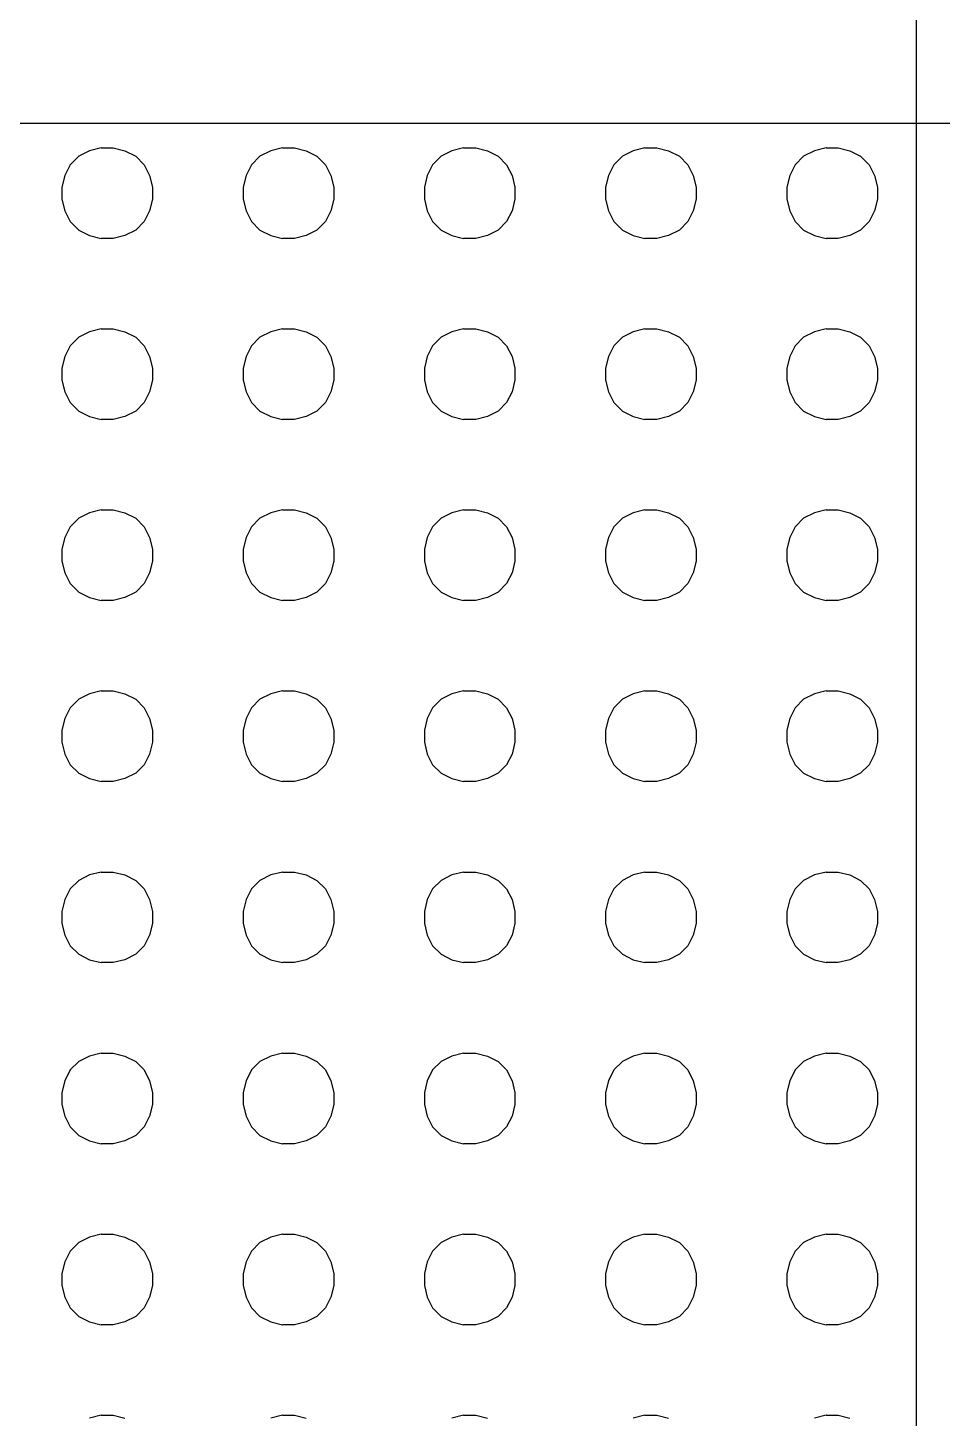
# Model space of a CAD drawing. Header units: inches. Extents: x -1316 to 22433, y -200 to 8737.
# Drawn here: x 152.715 to 154.227, y 853.989 to 856.291 of the extents above; entities that cross this region are included whole.
import ezdxf

# ---------------------------------------------------------------- set-up
doc = ezdxf.new("R2010")
doc.units = ezdxf.units.IN
doc.header["$LTSCALE"] = 10
doc.header["$MEASUREMENT"] = 0
doc.layers.get('0').update_dxf_attribs({"linetype": 'CONTINUOUS'})
for name, color, linetype in [('HATCH', 5, 'CONTINUOUS'), ('S-HDWR', 104, 'CONTINUOUS'), ('S-ROOF', 2, 'CONTINUOUS'), ('S-WALL', 6, 'CONTINUOUS'), ('WALL', 7, 'CONTINUOUS')]:
    doc.layers.add(name, color=color, linetype=linetype)

# ---------------------------------------------------------------- blocks, each defined once
blk = doc.blocks.new('*X345')
at = {"color": 0}
for p, q in [((312.4293, 24.6877), (312.41, 24.6925)), ((312.4293, 24.6877), (312.4492, 24.6877)), ((312.4492, 24.6877), (312.4685, 24.6925)), ((312.729, 24.6877), (312.7097, 24.6925)), ((312.729, 24.6877), (312.7489, 24.6877)), ((312.7489, 24.6877), (312.7683, 24.6925)), ((313.0288, 24.6877), (313.0094, 24.6925)), ((313.0288, 24.6877), (313.0487, 24.6877)), ((313.0487, 24.6877), (313.068, 24.6925)), ((313.3285, 24.6877), (313.3092, 24.6925)), ((313.3285, 24.6877), (313.3484, 24.6877)), ((313.3484, 24.6877), (313.3677, 24.6925)), ((313.6282, 24.6877), (313.6089, 24.6925)), ((313.6282, 24.6877), (313.6482, 24.6877)), ((313.6482, 24.6877), (313.6675, 24.6925)), ((312.41, 24.533), (312.4293, 24.5378)), ((312.4492, 24.5378), (312.4293, 24.5378)), ((312.4685, 24.533), (312.4492, 24.5378)), ((312.7097, 24.533), (312.729, 24.5378)), ((312.7489, 24.5378), (312.729, 24.5378)), ((312.7683, 24.533), (312.7489, 24.5378)), ((313.0094, 24.533), (313.0288, 24.5378)), ((313.0487, 24.5378), (313.0288, 24.5378)), ((313.068, 24.533), (313.0487, 24.5378)), ((313.3092, 24.533), (313.3285, 24.5378)), ((313.3484, 24.5378), (313.3285, 24.5378)), ((313.3677, 24.533), (313.3484, 24.5378)), ((313.6089, 24.533), (313.6282, 24.5378)), ((313.6482, 24.5378), (313.6282, 24.5378)), ((313.6675, 24.533), (313.6482, 24.5378)), ((312.378, 24.51), (312.3921, 24.5241)), ((312.3921, 24.5241), (312.41, 24.533)), ((312.4863, 24.5241), (312.4685, 24.533)), ((312.5004, 24.51), (312.4863, 24.5241)), ((312.6778, 24.51), (312.6919, 24.5241)), ((312.6919, 24.5241), (312.7097, 24.533)), ((312.7861, 24.5241), (312.7683, 24.533)), ((312.8002, 24.51), (312.7861, 24.5241)), ((312.9775, 24.51), (312.9916, 24.5241)), ((312.9916, 24.5241), (313.0094, 24.533)), ((313.0858, 24.5241), (313.068, 24.533)), ((313.0999, 24.51), (313.0858, 24.5241)), ((313.2773, 24.51), (313.2914, 24.5241)), ((313.2914, 24.5241), (313.3092, 24.533)), ((313.3856, 24.5241), (313.3677, 24.533)), ((313.3997, 24.51), (313.3856, 24.5241)), ((313.577, 24.51), (313.5911, 24.5241)), ((313.5911, 24.5241), (313.6089, 24.533)), ((313.6853, 24.5241), (313.6675, 24.533)), ((313.6994, 24.51), (313.6853, 24.5241)), ((312.3643, 24.4729), (312.3691, 24.4922)), ((312.3691, 24.4922), (312.378, 24.51)), ((312.5093, 24.4922), (312.5004, 24.51)), ((312.5142, 24.4729), (312.5093, 24.4922)), ((312.664, 24.4729), (312.6689, 24.4922)), ((312.6689, 24.4922), (312.6778, 24.51)), ((312.8091, 24.4922), (312.8002, 24.51)), ((312.8139, 24.4729), (312.8091, 24.4922)), ((312.9638, 24.4729), (312.9686, 24.4922)), ((312.9686, 24.4922), (312.9775, 24.51)), ((313.1088, 24.4922), (313.0999, 24.51)), ((313.1137, 24.4729), (313.1088, 24.4922)), ((313.2635, 24.4729), (313.2684, 24.4922)), ((313.2684, 24.4922), (313.2773, 24.51)), ((313.4086, 24.4922), (313.3997, 24.51)), ((313.4134, 24.4729), (313.4086, 24.4922)), ((313.5633, 24.4729), (313.5681, 24.4922)), ((313.5681, 24.4922), (313.577, 24.51)), ((313.7083, 24.4922), (313.6994, 24.51)), ((313.7131, 24.4729), (313.7083, 24.4922)), ((312.3643, 24.4529), (312.3643, 24.4729)), ((312.5142, 24.4529), (312.5142, 24.4729)), ((312.664, 24.4529), (312.664, 24.4729)), ((312.8139, 24.4529), (312.8139, 24.4729)), ((312.9638, 24.4529), (312.9638, 24.4729)), ((313.1137, 24.4529), (313.1137, 24.4729)), ((313.2635, 24.4529), (313.2635, 24.4729)), ((313.4134, 24.4529), (313.4134, 24.4729)), ((313.5633, 24.4529), (313.5633, 24.4729)), ((313.7131, 24.4529), (313.7131, 24.4729)), ((312.3691, 24.4336), (312.3643, 24.4529)), ((312.5093, 24.4336), (312.5142, 24.4529)), ((312.6689, 24.4336), (312.664, 24.4529)), ((312.8091, 24.4336), (312.8139, 24.4529)), ((312.9686, 24.4336), (312.9638, 24.4529)), ((313.1088, 24.4336), (313.1137, 24.4529)), ((313.2684, 24.4336), (313.2635, 24.4529)), ((313.4086, 24.4336), (313.4134, 24.4529)), ((313.5681, 24.4336), (313.5633, 24.4529)), ((313.7083, 24.4336), (313.7131, 24.4529)), ((312.378, 24.4158), (312.3691, 24.4336)), ((312.5004, 24.4158), (312.5093, 24.4336)), ((312.6778, 24.4158), (312.6689, 24.4336)), ((312.8002, 24.4158), (312.8091, 24.4336)), ((312.9775, 24.4158), (312.9686, 24.4336)), ((313.0999, 24.4158), (313.1088, 24.4336)), ((313.2773, 24.4158), (313.2684, 24.4336)), ((313.3997, 24.4158), (313.4086, 24.4336)), ((313.577, 24.4158), (313.5681, 24.4336)), ((313.6994, 24.4158), (313.7083, 24.4336)), ((312.3921, 24.4017), (312.378, 24.4158)), ((312.41, 24.3928), (312.3921, 24.4017)), ((312.4685, 24.3928), (312.4863, 24.4017)), ((312.4863, 24.4017), (312.5004, 24.4158)), ((312.6919, 24.4017), (312.6778, 24.4158)), ((312.7097, 24.3928), (312.6919, 24.4017)), ((312.7683, 24.3928), (312.7861, 24.4017)), ((312.7861, 24.4017), (312.8002, 24.4158)), ((312.9916, 24.4017), (312.9775, 24.4158)), ((313.0094, 24.3928), (312.9916, 24.4017)), ((313.068, 24.3928), (313.0858, 24.4017)), ((313.0858, 24.4017), (313.0999, 24.4158)), ((313.2914, 24.4017), (313.2773, 24.4158)), ((313.3092, 24.3928), (313.2914, 24.4017)), ((313.3677, 24.3928), (313.3856, 24.4017)), ((313.3856, 24.4017), (313.3997, 24.4158)), ((313.5911, 24.4017), (313.577, 24.4158)), ((313.6089, 24.3928), (313.5911, 24.4017)), ((313.6675, 24.3928), (313.6853, 24.4017)), ((313.6853, 24.4017), (313.6994, 24.4158)), ((312.4293, 24.388), (312.41, 24.3928)), ((312.4293, 24.388), (312.4492, 24.388)), ((312.4492, 24.388), (312.4685, 24.3928)), ((312.729, 24.388), (312.7097, 24.3928)), ((312.729, 24.388), (312.7489, 24.388)), ((312.7489, 24.388), (312.7683, 24.3928)), ((313.0288, 24.388), (313.0094, 24.3928)), ((313.0288, 24.388), (313.0487, 24.388)), ((313.0487, 24.388), (313.068, 24.3928)), ((313.3285, 24.388), (313.3092, 24.3928)), ((313.3285, 24.388), (313.3484, 24.388)), ((313.3484, 24.388), (313.3677, 24.3928)), ((313.6282, 24.388), (313.6089, 24.3928)), ((313.6282, 24.388), (313.6482, 24.388)), ((313.6482, 24.388), (313.6675, 24.3928)), ((312.41, 24.2333), (312.4293, 24.2381)), ((312.4492, 24.2381), (312.4293, 24.2381)), ((312.4685, 24.2333), (312.4492, 24.2381)), ((312.7097, 24.2333), (312.729, 24.2381)), ((312.7489, 24.2381), (312.729, 24.2381)), ((312.7683, 24.2333), (312.7489, 24.2381)), ((313.0094, 24.2333), (313.0288, 24.2381)), ((313.0487, 24.2381), (313.0288, 24.2381)), ((313.068, 24.2333), (313.0487, 24.2381)), ((313.3092, 24.2333), (313.3285, 24.2381)), ((313.3484, 24.2381), (313.3285, 24.2381)), ((313.3677, 24.2333), (313.3484, 24.2381)), ((313.6089, 24.2333), (313.6282, 24.2381)), ((313.6482, 24.2381), (313.6282, 24.2381)), ((313.6675, 24.2333), (313.6482, 24.2381)), ((312.378, 24.2103), (312.3921, 24.2243)), ((312.3921, 24.2243), (312.41, 24.2333)), ((312.4863, 24.2243), (312.4685, 24.2333)), ((312.5004, 24.2103), (312.4863, 24.2243)), ((312.6778, 24.2103), (312.6919, 24.2243)), ((312.6919, 24.2243), (312.7097, 24.2333)), ((312.7861, 24.2243), (312.7683, 24.2333)), ((312.8002, 24.2103), (312.7861, 24.2243)), ((312.9775, 24.2103), (312.9916, 24.2243)), ((312.9916, 24.2243), (313.0094, 24.2333)), ((313.0858, 24.2243), (313.068, 24.2333)), ((313.0999, 24.2103), (313.0858, 24.2243)), ((313.2773, 24.2103), (313.2914, 24.2243)), ((313.2914, 24.2243), (313.3092, 24.2333)), ((313.3856, 24.2243), (313.3677, 24.2333)), ((313.3997, 24.2103), (313.3856, 24.2243)), ((313.577, 24.2103), (313.5911, 24.2243)), ((313.5911, 24.2243), (313.6089, 24.2333)), ((313.6853, 24.2243), (313.6675, 24.2333)), ((313.6994, 24.2103), (313.6853, 24.2243)), ((312.3643, 24.1731), (312.3691, 24.1924)), ((312.3691, 24.1924), (312.378, 24.2103)), ((312.5093, 24.1924), (312.5004, 24.2103)), ((312.5142, 24.1731), (312.5093, 24.1924)), ((312.664, 24.1731), (312.6689, 24.1924)), ((312.6689, 24.1924), (312.6778, 24.2103)), ((312.8091, 24.1924), (312.8002, 24.2103)), ((312.8139, 24.1731), (312.8091, 24.1924)), ((312.9638, 24.1731), (312.9686, 24.1924)), ((312.9686, 24.1924), (312.9775, 24.2103)), ((313.1088, 24.1924), (313.0999, 24.2103)), ((313.1137, 24.1731), (313.1088, 24.1924)), ((313.2635, 24.1731), (313.2684, 24.1924)), ((313.2684, 24.1924), (313.2773, 24.2103)), ((313.4086, 24.1924), (313.3997, 24.2103)), ((313.4134, 24.1731), (313.4086, 24.1924)), ((313.5633, 24.1731), (313.5681, 24.1924)), ((313.5681, 24.1924), (313.577, 24.2103)), ((313.7083, 24.1924), (313.6994, 24.2103)), ((313.7131, 24.1731), (313.7083, 24.1924)), ((312.3643, 24.1532), (312.3643, 24.1731)), ((312.5142, 24.1532), (312.5142, 24.1731)), ((312.664, 24.1532), (312.664, 24.1731)), ((312.8139, 24.1532), (312.8139, 24.1731)), ((312.9638, 24.1532), (312.9638, 24.1731)), ((313.1137, 24.1532), (313.1137, 24.1731)), ((313.2635, 24.1532), (313.2635, 24.1731)), ((313.4134, 24.1532), (313.4134, 24.1731)), ((313.5633, 24.1532), (313.5633, 24.1731)), ((313.7131, 24.1532), (313.7131, 24.1731)), ((312.3691, 24.1339), (312.3643, 24.1532)), ((312.5093, 24.1339), (312.5142, 24.1532)), ((312.6689, 24.1339), (312.664, 24.1532)), ((312.8091, 24.1339), (312.8139, 24.1532)), ((312.9686, 24.1339), (312.9638, 24.1532)), ((313.1088, 24.1339), (313.1137, 24.1532)), ((313.2684, 24.1339), (313.2635, 24.1532)), ((313.4086, 24.1339), (313.4134, 24.1532)), ((313.5681, 24.1339), (313.5633, 24.1532)), ((313.7083, 24.1339), (313.7131, 24.1532)), ((312.378, 24.116), (312.3691, 24.1339)), ((312.5004, 24.116), (312.5093, 24.1339)), ((312.6778, 24.116), (312.6689, 24.1339)), ((312.8002, 24.116), (312.8091, 24.1339)), ((312.9775, 24.116), (312.9686, 24.1339)), ((313.0999, 24.116), (313.1088, 24.1339)), ((313.2773, 24.116), (313.2684, 24.1339)), ((313.3997, 24.116), (313.4086, 24.1339)), ((313.577, 24.116), (313.5681, 24.1339)), ((313.6994, 24.116), (313.7083, 24.1339)), ((312.3921, 24.102), (312.378, 24.116)), ((312.41, 24.0931), (312.3921, 24.102)), ((312.4685, 24.0931), (312.4863, 24.102)), ((312.4863, 24.102), (312.5004, 24.116)), ((312.6919, 24.102), (312.6778, 24.116)), ((312.7097, 24.0931), (312.6919, 24.102)), ((312.7683, 24.0931), (312.7861, 24.102)), ((312.7861, 24.102), (312.8002, 24.116)), ((312.9916, 24.102), (312.9775, 24.116)), ((313.0094, 24.0931), (312.9916, 24.102)), ((313.068, 24.0931), (313.0858, 24.102)), ((313.0858, 24.102), (313.0999, 24.116)), ((313.2914, 24.102), (313.2773, 24.116)), ((313.3092, 24.0931), (313.2914, 24.102)), ((313.3677, 24.0931), (313.3856, 24.102)), ((313.3856, 24.102), (313.3997, 24.116)), ((313.5911, 24.102), (313.577, 24.116)), ((313.6089, 24.0931), (313.5911, 24.102)), ((313.6675, 24.0931), (313.6853, 24.102)), ((313.6853, 24.102), (313.6994, 24.116)), ((312.4293, 24.0882), (312.41, 24.093)), ((312.4293, 24.0882), (312.4492, 24.0882)), ((312.4492, 24.0882), (312.4685, 24.093)), ((312.729, 24.0882), (312.7097, 24.093)), ((312.729, 24.0882), (312.7489, 24.0882)), ((312.7489, 24.0882), (312.7683, 24.093)), ((313.0288, 24.0882), (313.0094, 24.093)), ((313.0288, 24.0882), (313.0487, 24.0882)), ((313.0487, 24.0882), (313.068, 24.093)), ((313.3285, 24.0882), (313.3092, 24.093)), ((313.3285, 24.0882), (313.3484, 24.0882)), ((313.3484, 24.0882), (313.3677, 24.093)), ((313.6282, 24.0882), (313.6089, 24.093)), ((313.6282, 24.0882), (313.6482, 24.0882)), ((313.6482, 24.0882), (313.6675, 24.093)), ((312.41, 23.9335), (312.4293, 23.9383)), ((312.4492, 23.9384), (312.4293, 23.9384)), ((312.4685, 23.9335), (312.4492, 23.9383)), ((312.7097, 23.9335), (312.729, 23.9383)), ((312.7489, 23.9384), (312.729, 23.9384)), ((312.7683, 23.9335), (312.7489, 23.9383)), ((313.0094, 23.9335), (313.0288, 23.9383)), ((313.0487, 23.9384), (313.0288, 23.9384)), ((313.068, 23.9335), (313.0487, 23.9383)), ((313.3092, 23.9335), (313.3285, 23.9383)), ((313.3484, 23.9384), (313.3285, 23.9384)), ((313.3677, 23.9335), (313.3484, 23.9383)), ((313.6089, 23.9335), (313.6282, 23.9383)), ((313.6482, 23.9384), (313.6282, 23.9384)), ((313.6675, 23.9335), (313.6482, 23.9383)), ((312.378, 23.9105), (312.3921, 23.9246)), ((312.3921, 23.9246), (312.41, 23.9335)), ((312.4863, 23.9246), (312.4685, 23.9335)), ((312.5004, 23.9105), (312.4863, 23.9246)), ((312.6778, 23.9105), (312.6919, 23.9246)), ((312.6919, 23.9246), (312.7097, 23.9335)), ((312.7861, 23.9246), (312.7683, 23.9335)), ((312.8002, 23.9105), (312.7861, 23.9246)), ((312.9775, 23.9105), (312.9916, 23.9246)), ((312.9916, 23.9246), (313.0094, 23.9335)), ((313.0858, 23.9246), (313.068, 23.9335)), ((313.0999, 23.9105), (313.0858, 23.9246)), ((313.2773, 23.9105), (313.2914, 23.9246)), ((313.2914, 23.9246), (313.3092, 23.9335)), ((313.3856, 23.9246), (313.3677, 23.9335)), ((313.3997, 23.9105), (313.3856, 23.9246)), ((313.577, 23.9105), (313.5911, 23.9246)), ((313.5911, 23.9246), (313.6089, 23.9335)), ((313.6853, 23.9246), (313.6675, 23.9335)), ((313.6994, 23.9105), (313.6853, 23.9246)), ((312.3643, 23.8734), (312.3691, 23.8927)), ((312.3691, 23.8927), (312.378, 23.9105)), ((312.5093, 23.8927), (312.5004, 23.9105)), ((312.5142, 23.8734), (312.5093, 23.8927)), ((312.664, 23.8734), (312.6689, 23.8927)), ((312.6689, 23.8927), (312.6778, 23.9105)), ((312.8091, 23.8927), (312.8002, 23.9105)), ((312.8139, 23.8734), (312.8091, 23.8927)), ((312.9638, 23.8734), (312.9686, 23.8927)), ((312.9686, 23.8927), (312.9775, 23.9105)), ((313.1088, 23.8927), (313.0999, 23.9105)), ((313.1137, 23.8734), (313.1088, 23.8927)), ((313.2635, 23.8734), (313.2684, 23.8927)), ((313.2684, 23.8927), (313.2773, 23.9105)), ((313.4086, 23.8927), (313.3997, 23.9105)), ((313.4134, 23.8734), (313.4086, 23.8927)), ((313.5633, 23.8734), (313.5681, 23.8927)), ((313.5681, 23.8927), (313.577, 23.9105)), ((313.7083, 23.8927), (313.6994, 23.9105)), ((313.7131, 23.8734), (313.7083, 23.8927)), ((312.3643, 23.8535), (312.3643, 23.8734)), ((312.5142, 23.8535), (312.5142, 23.8734)), ((312.664, 23.8535), (312.664, 23.8734)), ((312.8139, 23.8535), (312.8139, 23.8734)), ((312.9638, 23.8535), (312.9638, 23.8734)), ((313.1137, 23.8535), (313.1137, 23.8734)), ((313.2635, 23.8535), (313.2635, 23.8734)), ((313.4134, 23.8535), (313.4134, 23.8734)), ((313.5633, 23.8535), (313.5633, 23.8734)), ((313.7131, 23.8535), (313.7131, 23.8734)), ((312.3691, 23.8341), (312.3643, 23.8535)), ((312.5093, 23.8341), (312.5142, 23.8535)), ((312.6689, 23.8341), (312.664, 23.8535)), ((312.8091, 23.8341), (312.8139, 23.8535)), ((312.9686, 23.8341), (312.9638, 23.8535)), ((313.1088, 23.8341), (313.1137, 23.8535)), ((313.2684, 23.8341), (313.2635, 23.8535)), ((313.4086, 23.8341), (313.4134, 23.8535)), ((313.5681, 23.8341), (313.5633, 23.8535)), ((313.7083, 23.8341), (313.7131, 23.8535)), ((312.378, 23.8163), (312.3691, 23.8341)), ((312.5004, 23.8163), (312.5093, 23.8341)), ((312.6778, 23.8163), (312.6689, 23.8341)), ((312.8002, 23.8163), (312.8091, 23.8341)), ((312.9775, 23.8163), (312.9686, 23.8341)), ((313.0999, 23.8163), (313.1088, 23.8341)), ((313.2773, 23.8163), (313.2684, 23.8341)), ((313.3997, 23.8163), (313.4086, 23.8341)), ((313.577, 23.8163), (313.5681, 23.8341)), ((313.6994, 23.8163), (313.7083, 23.8341)), ((312.3921, 23.8022), (312.378, 23.8163)), ((312.41, 23.7933), (312.3921, 23.8022)), ((312.4685, 23.7933), (312.4863, 23.8022)), ((312.4863, 23.8022), (312.5004, 23.8163)), ((312.6919, 23.8022), (312.6778, 23.8163)), ((312.7097, 23.7933), (312.6919, 23.8022)), ((312.7683, 23.7933), (312.7861, 23.8022)), ((312.7861, 23.8022), (312.8002, 23.8163)), ((312.9916, 23.8022), (312.9775, 23.8163)), ((313.0094, 23.7933), (312.9916, 23.8022)), ((313.068, 23.7933), (313.0858, 23.8022)), ((313.0858, 23.8022), (313.0999, 23.8163)), ((313.2914, 23.8022), (313.2773, 23.8163)), ((313.3092, 23.7933), (313.2914, 23.8022)), ((313.3677, 23.7933), (313.3856, 23.8022)), ((313.3856, 23.8022), (313.3997, 23.8163)), ((313.5911, 23.8022), (313.577, 23.8163)), ((313.6089, 23.7933), (313.5911, 23.8022)), ((313.6675, 23.7933), (313.6853, 23.8022)), ((313.6853, 23.8022), (313.6994, 23.8163)), ((312.4293, 23.7885), (312.41, 23.7933)), ((312.4293, 23.7885), (312.4492, 23.7885)), ((312.4492, 23.7885), (312.4685, 23.7933)), ((312.729, 23.7885), (312.7097, 23.7933)), ((312.729, 23.7885), (312.7489, 23.7885)), ((312.7489, 23.7885), (312.7683, 23.7933)), ((313.0288, 23.7885), (313.0094, 23.7933)), ((313.0288, 23.7885), (313.0487, 23.7885)), ((313.0487, 23.7885), (313.068, 23.7933)), ((313.3285, 23.7885), (313.3092, 23.7933)), ((313.3285, 23.7885), (313.3484, 23.7885)), ((313.3484, 23.7885), (313.3677, 23.7933)), ((313.6282, 23.7885), (313.6089, 23.7933)), ((313.6282, 23.7885), (313.6482, 23.7885)), ((313.6482, 23.7885), (313.6675, 23.7933)), ((312.41, 23.6338), (312.4293, 23.6386)), ((312.4492, 23.6386), (312.4293, 23.6386)), ((312.4685, 23.6338), (312.4492, 23.6386)), ((312.7097, 23.6338), (312.729, 23.6386)), ((312.7489, 23.6386), (312.729, 23.6386)), ((312.7683, 23.6338), (312.7489, 23.6386)), ((313.0094, 23.6338), (313.0288, 23.6386)), ((313.0487, 23.6386), (313.0288, 23.6386)), ((313.068, 23.6338), (313.0487, 23.6386)), ((313.3092, 23.6338), (313.3285, 23.6386)), ((313.3484, 23.6386), (313.3285, 23.6386)), ((313.3677, 23.6338), (313.3484, 23.6386)), ((313.6089, 23.6338), (313.6282, 23.6386)), ((313.6482, 23.6386), (313.6282, 23.6386)), ((313.6675, 23.6338), (313.6482, 23.6386)), ((312.378, 23.6108), (312.3921, 23.6249)), ((312.3921, 23.6249), (312.41, 23.6338)), ((312.4863, 23.6249), (312.4685, 23.6338)), ((312.5004, 23.6108), (312.4863, 23.6249)), ((312.6778, 23.6108), (312.6919, 23.6249)), ((312.6919, 23.6249), (312.7097, 23.6338)), ((312.7861, 23.6249), (312.7683, 23.6338)), ((312.8002, 23.6108), (312.7861, 23.6249)), ((312.9775, 23.6108), (312.9916, 23.6249)), ((312.9916, 23.6249), (313.0094, 23.6338)), ((313.0858, 23.6249), (313.068, 23.6338)), ((313.0999, 23.6108), (313.0858, 23.6249)), ((313.2773, 23.6108), (313.2914, 23.6249)), ((313.2914, 23.6249), (313.3092, 23.6338)), ((313.3856, 23.6249), (313.3677, 23.6338)), ((313.3997, 23.6108), (313.3856, 23.6249)), ((313.577, 23.6108), (313.5911, 23.6249)), ((313.5911, 23.6249), (313.6089, 23.6338)), ((313.6853, 23.6249), (313.6675, 23.6338)), ((313.6994, 23.6108), (313.6853, 23.6249)), ((312.3643, 23.5736), (312.3691, 23.593)), ((312.3691, 23.593), (312.378, 23.6108)), ((312.5093, 23.593), (312.5004, 23.6108)), ((312.5142, 23.5736), (312.5093, 23.593)), ((312.664, 23.5736), (312.6689, 23.593)), ((312.6689, 23.593), (312.6778, 23.6108)), ((312.8091, 23.593), (312.8002, 23.6108)), ((312.8139, 23.5736), (312.8091, 23.593)), ((312.9638, 23.5736), (312.9686, 23.593)), ((312.9686, 23.593), (312.9775, 23.6108)), ((313.1088, 23.593), (313.0999, 23.6108)), ((313.1137, 23.5736), (313.1088, 23.593)), ((313.2635, 23.5736), (313.2684, 23.593)), ((313.2684, 23.593), (313.2773, 23.6108)), ((313.4086, 23.593), (313.3997, 23.6108)), ((313.4134, 23.5736), (313.4086, 23.593)), ((313.5633, 23.5736), (313.5681, 23.593)), ((313.5681, 23.593), (313.577, 23.6108)), ((313.7083, 23.593), (313.6994, 23.6108)), ((313.7131, 23.5736), (313.7083, 23.593)), ((312.3643, 23.5537), (312.3643, 23.5736)), ((312.5142, 23.5537), (312.5142, 23.5736)), ((312.664, 23.5537), (312.664, 23.5736)), ((312.8139, 23.5537), (312.8139, 23.5736)), ((312.9638, 23.5537), (312.9638, 23.5736)), ((313.1137, 23.5537), (313.1137, 23.5736)), ((313.2635, 23.5537), (313.2635, 23.5736)), ((313.4134, 23.5537), (313.4134, 23.5736)), ((313.5633, 23.5537), (313.5633, 23.5736)), ((313.7131, 23.5537), (313.7131, 23.5736)), ((312.3691, 23.5344), (312.3643, 23.5537)), ((312.5093, 23.5344), (312.5142, 23.5537)), ((312.6689, 23.5344), (312.664, 23.5537)), ((312.8091, 23.5344), (312.8139, 23.5537)), ((312.9686, 23.5344), (312.9638, 23.5537)), ((313.1088, 23.5344), (313.1137, 23.5537)), ((313.2684, 23.5344), (313.2635, 23.5537)), ((313.4086, 23.5344), (313.4134, 23.5537)), ((313.5681, 23.5344), (313.5633, 23.5537)), ((313.7083, 23.5344), (313.7131, 23.5537)), ((312.378, 23.5166), (312.3691, 23.5344)), ((312.5004, 23.5166), (312.5093, 23.5344)), ((312.6778, 23.5166), (312.6689, 23.5344)), ((312.8002, 23.5166), (312.8091, 23.5344)), ((312.9775, 23.5166), (312.9686, 23.5344)), ((313.0999, 23.5166), (313.1088, 23.5344)), ((313.2773, 23.5166), (313.2684, 23.5344)), ((313.3997, 23.5166), (313.4086, 23.5344)), ((313.577, 23.5166), (313.5681, 23.5344)), ((313.6994, 23.5166), (313.7083, 23.5344)), ((312.3921, 23.5025), (312.378, 23.5166)), ((312.41, 23.4936), (312.3921, 23.5025)), ((312.4685, 23.4936), (312.4863, 23.5025)), ((312.4863, 23.5025), (312.5004, 23.5166)), ((312.6919, 23.5025), (312.6778, 23.5166)), ((312.7097, 23.4936), (312.6919, 23.5025)), ((312.7683, 23.4936), (312.7861, 23.5025)), ((312.7861, 23.5025), (312.8002, 23.5166)), ((312.9916, 23.5025), (312.9775, 23.5166)), ((313.0094, 23.4936), (312.9916, 23.5025)), ((313.068, 23.4936), (313.0858, 23.5025)), ((313.0858, 23.5025), (313.0999, 23.5166)), ((313.2914, 23.5025), (313.2773, 23.5166)), ((313.3092, 23.4936), (313.2914, 23.5025)), ((313.3677, 23.4936), (313.3856, 23.5025)), ((313.3856, 23.5025), (313.3997, 23.5166)), ((313.5911, 23.5025), (313.577, 23.5166)), ((313.6089, 23.4936), (313.5911, 23.5025)), ((313.6675, 23.4936), (313.6853, 23.5025)), ((313.6853, 23.5025), (313.6994, 23.5166)), ((312.4293, 23.4887), (312.41, 23.4936)), ((312.4293, 23.4887), (312.4492, 23.4887)), ((312.4492, 23.4887), (312.4685, 23.4936)), ((312.729, 23.4887), (312.7097, 23.4936)), ((312.729, 23.4887), (312.7489, 23.4887)), ((312.7489, 23.4887), (312.7683, 23.4936)), ((313.0288, 23.4887), (313.0094, 23.4936)), ((313.0288, 23.4887), (313.0487, 23.4887)), ((313.0487, 23.4887), (313.068, 23.4936)), ((313.3285, 23.4887), (313.3092, 23.4936)), ((313.3285, 23.4887), (313.3484, 23.4887)), ((313.3484, 23.4887), (313.3677, 23.4936)), ((313.6282, 23.4887), (313.6089, 23.4936)), ((313.6282, 23.4887), (313.6482, 23.4887)), ((313.6482, 23.4887), (313.6675, 23.4936)), ((312.378, 23.311), (312.3921, 23.3251)), ((312.3921, 23.3251), (312.41, 23.334)), ((312.41, 23.334), (312.4293, 23.3389)), ((312.4492, 23.3389), (312.4293, 23.3389)), ((312.4685, 23.334), (312.4492, 23.3389)), ((312.4863, 23.3251), (312.4685, 23.334)), ((312.5004, 23.311), (312.4863, 23.3251)), ((312.6778, 23.311), (312.6919, 23.3251)), ((312.6919, 23.3251), (312.7097, 23.334)), ((312.7097, 23.334), (312.729, 23.3389)), ((312.7489, 23.3389), (312.729, 23.3389)), ((312.7683, 23.334), (312.7489, 23.3389)), ((312.7861, 23.3251), (312.7683, 23.334)), ((312.8002, 23.311), (312.7861, 23.3251)), ((312.9775, 23.311), (312.9916, 23.3251)), ((312.9916, 23.3251), (313.0094, 23.334)), ((313.0094, 23.334), (313.0288, 23.3389)), ((313.0487, 23.3389), (313.0288, 23.3389)), ((313.068, 23.334), (313.0487, 23.3389)), ((313.0858, 23.3251), (313.068, 23.334)), ((313.0999, 23.311), (313.0858, 23.3251)), ((313.2773, 23.311), (313.2914, 23.3251)), ((313.2914, 23.3251), (313.3092, 23.334)), ((313.3092, 23.334), (313.3285, 23.3389)), ((313.3484, 23.3389), (313.3285, 23.3389)), ((313.3677, 23.334), (313.3484, 23.3389)), ((313.3856, 23.3251), (313.3677, 23.334)), ((313.3997, 23.311), (313.3856, 23.3251)), ((313.577, 23.311), (313.5911, 23.3251)), ((313.5911, 23.3251), (313.6089, 23.334)), ((313.6089, 23.334), (313.6282, 23.3389)), ((313.6482, 23.3389), (313.6282, 23.3389)), ((313.6675, 23.334), (313.6482, 23.3389)), ((313.6853, 23.3251), (313.6675, 23.334)), ((313.6994, 23.311), (313.6853, 23.3251)), ((312.3643, 23.2739), (312.3691, 23.2932)), ((312.3691, 23.2932), (312.378, 23.311)), ((312.5093, 23.2932), (312.5004, 23.311)), ((312.5142, 23.2739), (312.5093, 23.2932)), ((312.664, 23.2739), (312.6689, 23.2932)), ((312.6689, 23.2932), (312.6778, 23.311)), ((312.8091, 23.2932), (312.8002, 23.311)), ((312.8139, 23.2739), (312.8091, 23.2932)), ((312.9638, 23.2739), (312.9686, 23.2932)), ((312.9686, 23.2932), (312.9775, 23.311)), ((313.1088, 23.2932), (313.0999, 23.311)), ((313.1137, 23.2739), (313.1088, 23.2932)), ((313.2635, 23.2739), (313.2684, 23.2932)), ((313.2684, 23.2932), (313.2773, 23.311)), ((313.4086, 23.2932), (313.3997, 23.311)), ((313.4134, 23.2739), (313.4086, 23.2932)), ((313.5633, 23.2739), (313.5681, 23.2932)), ((313.5681, 23.2932), (313.577, 23.311)), ((313.7083, 23.2932), (313.6994, 23.311)), ((313.7131, 23.2739), (313.7083, 23.2932)), ((312.3643, 23.254), (312.3643, 23.2739)), ((312.5142, 23.254), (312.5142, 23.2739)), ((312.664, 23.254), (312.664, 23.2739)), ((312.8139, 23.254), (312.8139, 23.2739)), ((312.9638, 23.254), (312.9638, 23.2739)), ((313.1137, 23.254), (313.1137, 23.2739)), ((313.2635, 23.254), (313.2635, 23.2739)), ((313.4134, 23.254), (313.4134, 23.2739)), ((313.5633, 23.254), (313.5633, 23.2739)), ((313.7131, 23.254), (313.7131, 23.2739)), ((312.3691, 23.2346), (312.3643, 23.254)), ((312.5093, 23.2346), (312.5142, 23.254)), ((312.6689, 23.2346), (312.664, 23.254)), ((312.8091, 23.2346), (312.8139, 23.254)), ((312.9686, 23.2346), (312.9638, 23.254)), ((313.1088, 23.2346), (313.1137, 23.254)), ((313.2684, 23.2346), (313.2635, 23.254)), ((313.4086, 23.2346), (313.4134, 23.254)), ((313.5681, 23.2346), (313.5633, 23.254)), ((313.7083, 23.2346), (313.7131, 23.254)), ((312.378, 23.2168), (312.3691, 23.2346)), ((312.5004, 23.2168), (312.5093, 23.2346)), ((312.6778, 23.2168), (312.6689, 23.2346)), ((312.8002, 23.2168), (312.8091, 23.2346)), ((312.9775, 23.2168), (312.9686, 23.2346)), ((313.0999, 23.2168), (313.1088, 23.2346)), ((313.2773, 23.2168), (313.2684, 23.2346)), ((313.3997, 23.2168), (313.4086, 23.2346)), ((313.577, 23.2168), (313.5681, 23.2346)), ((313.6994, 23.2168), (313.7083, 23.2346)), ((312.3921, 23.2027), (312.378, 23.2168)), ((312.41, 23.1938), (312.3921, 23.2027)), ((312.4685, 23.1938), (312.4863, 23.2027)), ((312.4863, 23.2027), (312.5004, 23.2168)), ((312.6919, 23.2027), (312.6778, 23.2168)), ((312.7097, 23.1938), (312.6919, 23.2027)), ((312.7683, 23.1938), (312.7861, 23.2027)), ((312.7861, 23.2027), (312.8002, 23.2168)), ((312.9916, 23.2027), (312.9775, 23.2168)), ((313.0094, 23.1938), (312.9916, 23.2027)), ((313.068, 23.1938), (313.0858, 23.2027)), ((313.0858, 23.2027), (313.0999, 23.2168)), ((313.2914, 23.2027), (313.2773, 23.2168)), ((313.3092, 23.1938), (313.2914, 23.2027)), ((313.3677, 23.1938), (313.3856, 23.2027)), ((313.3856, 23.2027), (313.3997, 23.2168)), ((313.5911, 23.2027), (313.577, 23.2168)), ((313.6089, 23.1938), (313.5911, 23.2027)), ((313.6675, 23.1938), (313.6853, 23.2027)), ((313.6853, 23.2027), (313.6994, 23.2168)), ((312.4293, 23.189), (312.41, 23.1938)), ((312.4293, 23.189), (312.4492, 23.189)), ((312.4492, 23.189), (312.4685, 23.1938)), ((312.729, 23.189), (312.7097, 23.1938)), ((312.729, 23.189), (312.7489, 23.189)), ((312.7489, 23.189), (312.7683, 23.1938)), ((313.0288, 23.189), (313.0094, 23.1938)), ((313.0288, 23.189), (313.0487, 23.189)), ((313.0487, 23.189), (313.068, 23.1938)), ((313.3285, 23.189), (313.3092, 23.1938)), ((313.3285, 23.189), (313.3484, 23.189)), ((313.3484, 23.189), (313.3677, 23.1938)), ((313.6282, 23.189), (313.6089, 23.1938)), ((313.6282, 23.189), (313.6482, 23.189)), ((313.6482, 23.189), (313.6675, 23.1938)), ((312.378, 23.0113), (312.3921, 23.0254)), ((312.3921, 23.0254), (312.41, 23.0343)), ((312.41, 23.0343), (312.4293, 23.0391)), ((312.4492, 23.0391), (312.4293, 23.0391)), ((312.4685, 23.0343), (312.4492, 23.0391)), ((312.4863, 23.0254), (312.4685, 23.0343)), ((312.5004, 23.0113), (312.4863, 23.0254)), ((312.6778, 23.0113), (312.6919, 23.0254)), ((312.6919, 23.0254), (312.7097, 23.0343)), ((312.7097, 23.0343), (312.729, 23.0391)), ((312.7489, 23.0391), (312.729, 23.0391)), ((312.7683, 23.0343), (312.7489, 23.0391)), ((312.7861, 23.0254), (312.7683, 23.0343)), ((312.8002, 23.0113), (312.7861, 23.0254)), ((312.9775, 23.0113), (312.9916, 23.0254)), ((312.9916, 23.0254), (313.0094, 23.0343)), ((313.0094, 23.0343), (313.0288, 23.0391)), ((313.0487, 23.0391), (313.0288, 23.0391)), ((313.068, 23.0343), (313.0487, 23.0391)), ((313.0858, 23.0254), (313.068, 23.0343)), ((313.0999, 23.0113), (313.0858, 23.0254)), ((313.2773, 23.0113), (313.2914, 23.0254)), ((313.2914, 23.0254), (313.3092, 23.0343)), ((313.3092, 23.0343), (313.3285, 23.0391)), ((313.3484, 23.0391), (313.3285, 23.0391)), ((313.3677, 23.0343), (313.3484, 23.0391)), ((313.3856, 23.0254), (313.3677, 23.0343)), ((313.3997, 23.0113), (313.3856, 23.0254)), ((313.577, 23.0113), (313.5911, 23.0254)), ((313.5911, 23.0254), (313.6089, 23.0343)), ((313.6089, 23.0343), (313.6282, 23.0391)), ((313.6482, 23.0391), (313.6282, 23.0391)), ((313.6675, 23.0343), (313.6482, 23.0391)), ((313.6853, 23.0254), (313.6675, 23.0343)), ((313.6994, 23.0113), (313.6853, 23.0254)), ((312.3691, 22.9935), (312.378, 23.0113)), ((312.5093, 22.9935), (312.5004, 23.0113)), ((312.6689, 22.9935), (312.6778, 23.0113)), ((312.8091, 22.9935), (312.8002, 23.0113)), ((312.9686, 22.9935), (312.9775, 23.0113)), ((313.1088, 22.9935), (313.0999, 23.0113)), ((313.2684, 22.9935), (313.2773, 23.0113)), ((313.4086, 22.9935), (313.3997, 23.0113)), ((313.5681, 22.9935), (313.577, 23.0113)), ((313.7083, 22.9935), (313.6994, 23.0113)), ((312.3643, 22.9742), (312.3691, 22.9935)), ((312.3643, 22.9542), (312.3643, 22.9742)), ((312.5142, 22.9742), (312.5093, 22.9935)), ((312.5142, 22.9542), (312.5142, 22.9742)), ((312.664, 22.9742), (312.6689, 22.9935)), ((312.664, 22.9542), (312.664, 22.9742)), ((312.8139, 22.9742), (312.8091, 22.9935)), ((312.8139, 22.9542), (312.8139, 22.9742)), ((312.9638, 22.9742), (312.9686, 22.9935)), ((312.9638, 22.9542), (312.9638, 22.9742)), ((313.1137, 22.9742), (313.1088, 22.9935)), ((313.1137, 22.9542), (313.1137, 22.9742)), ((313.2635, 22.9742), (313.2684, 22.9935)), ((313.2635, 22.9542), (313.2635, 22.9742)), ((313.4134, 22.9742), (313.4086, 22.9935)), ((313.4134, 22.9542), (313.4134, 22.9742)), ((313.5633, 22.9742), (313.5681, 22.9935)), ((313.5633, 22.9542), (313.5633, 22.9742)), ((313.7131, 22.9742), (313.7083, 22.9935)), ((313.7131, 22.9542), (313.7131, 22.9742)), ((312.3691, 22.9349), (312.3643, 22.9542)), ((312.5093, 22.9349), (312.5142, 22.9542)), ((312.6689, 22.9349), (312.664, 22.9542)), ((312.8091, 22.9349), (312.8139, 22.9542)), ((312.9686, 22.9349), (312.9638, 22.9542)), ((313.1088, 22.9349), (313.1137, 22.9542)), ((313.2684, 22.9349), (313.2635, 22.9542)), ((313.4086, 22.9349), (313.4134, 22.9542)), ((313.5681, 22.9349), (313.5633, 22.9542)), ((313.7083, 22.9349), (313.7131, 22.9542)), ((312.378, 22.9171), (312.3691, 22.9349)), ((312.5004, 22.9171), (312.5093, 22.9349)), ((312.6778, 22.9171), (312.6689, 22.9349)), ((312.8002, 22.9171), (312.8091, 22.9349)), ((312.9775, 22.9171), (312.9686, 22.9349)), ((313.0999, 22.9171), (313.1088, 22.9349)), ((313.2773, 22.9171), (313.2684, 22.9349)), ((313.3997, 22.9171), (313.4086, 22.9349)), ((313.577, 22.9171), (313.5681, 22.9349)), ((313.6994, 22.9171), (313.7083, 22.9349)), ((312.3921, 22.903), (312.378, 22.9171)), ((312.41, 22.8941), (312.3921, 22.903)), ((312.4685, 22.8941), (312.4863, 22.903)), ((312.4863, 22.903), (312.5004, 22.9171)), ((312.6919, 22.903), (312.6778, 22.9171)), ((312.7097, 22.8941), (312.6919, 22.903)), ((312.7683, 22.8941), (312.7861, 22.903)), ((312.7861, 22.903), (312.8002, 22.9171)), ((312.9916, 22.903), (312.9775, 22.9171)), ((313.0094, 22.8941), (312.9916, 22.903)), ((313.068, 22.8941), (313.0858, 22.903)), ((313.0858, 22.903), (313.0999, 22.9171)), ((313.2914, 22.903), (313.2773, 22.9171)), ((313.3092, 22.8941), (313.2914, 22.903)), ((313.3677, 22.8941), (313.3856, 22.903)), ((313.3856, 22.903), (313.3997, 22.9171)), ((313.5911, 22.903), (313.577, 22.9171)), ((313.6089, 22.8941), (313.5911, 22.903)), ((313.6675, 22.8941), (313.6853, 22.903)), ((313.6853, 22.903), (313.6994, 22.9171)), ((312.4293, 22.8893), (312.41, 22.8941)), ((312.4293, 22.8893), (312.4492, 22.8893)), ((312.4492, 22.8893), (312.4685, 22.8941)), ((312.729, 22.8893), (312.7097, 22.8941)), ((312.729, 22.8893), (312.7489, 22.8893)), ((312.7489, 22.8893), (312.7683, 22.8941)), ((313.0288, 22.8893), (313.0094, 22.8941)), ((313.0288, 22.8893), (313.0487, 22.8893)), ((313.0487, 22.8893), (313.068, 22.8941)), ((313.3285, 22.8893), (313.3092, 22.8941)), ((313.3285, 22.8893), (313.3484, 22.8893)), ((313.3484, 22.8893), (313.3677, 22.8941)), ((313.6282, 22.8893), (313.6089, 22.8941)), ((313.6282, 22.8893), (313.6482, 22.8893)), ((313.6482, 22.8893), (313.6675, 22.8941)), ((312.378, 22.7116), (312.3921, 22.7257)), ((312.3921, 22.7257), (312.41, 22.7346)), ((312.41, 22.7346), (312.4293, 22.7394)), ((312.4492, 22.7394), (312.4293, 22.7394)), ((312.4685, 22.7346), (312.4492, 22.7394)), ((312.4863, 22.7257), (312.4685, 22.7346)), ((312.5004, 22.7116), (312.4863, 22.7257)), ((312.6778, 22.7116), (312.6919, 22.7257)), ((312.6919, 22.7257), (312.7097, 22.7346)), ((312.7097, 22.7346), (312.729, 22.7394)), ((312.7489, 22.7394), (312.729, 22.7394)), ((312.7683, 22.7346), (312.7489, 22.7394)), ((312.7861, 22.7257), (312.7683, 22.7346)), ((312.8002, 22.7116), (312.7861, 22.7257)), ((312.9775, 22.7116), (312.9916, 22.7257)), ((312.9916, 22.7257), (313.0094, 22.7346)), ((313.0094, 22.7346), (313.0288, 22.7394)), ((313.0487, 22.7394), (313.0288, 22.7394)), ((313.068, 22.7346), (313.0487, 22.7394)), ((313.0858, 22.7257), (313.068, 22.7346)), ((313.0999, 22.7116), (313.0858, 22.7257)), ((313.2773, 22.7116), (313.2914, 22.7257)), ((313.2914, 22.7257), (313.3092, 22.7346)), ((313.3092, 22.7346), (313.3285, 22.7394)), ((313.3484, 22.7394), (313.3285, 22.7394)), ((313.3677, 22.7346), (313.3484, 22.7394)), ((313.3856, 22.7257), (313.3677, 22.7346)), ((313.3997, 22.7116), (313.3856, 22.7257)), ((313.577, 22.7116), (313.5911, 22.7257)), ((313.5911, 22.7257), (313.6089, 22.7346)), ((313.6089, 22.7346), (313.6282, 22.7394)), ((313.6482, 22.7394), (313.6282, 22.7394)), ((313.6675, 22.7346), (313.6482, 22.7394)), ((313.6853, 22.7257), (313.6675, 22.7346)), ((313.6994, 22.7116), (313.6853, 22.7257)), ((312.3691, 22.6937), (312.378, 22.7116)), ((312.5093, 22.6937), (312.5004, 22.7116)), ((312.6689, 22.6937), (312.6778, 22.7116)), ((312.8091, 22.6937), (312.8002, 22.7116)), ((312.9686, 22.6937), (312.9775, 22.7116)), ((313.1088, 22.6937), (313.0999, 22.7116)), ((313.2684, 22.6937), (313.2773, 22.7116)), ((313.4086, 22.6937), (313.3997, 22.7116)), ((313.5681, 22.6937), (313.577, 22.7116)), ((313.7083, 22.6937), (313.6994, 22.7116)), ((312.3643, 22.6744), (312.3691, 22.6937)), ((312.3643, 22.6545), (312.3643, 22.6744)), ((312.5142, 22.6744), (312.5093, 22.6937)), ((312.5142, 22.6545), (312.5142, 22.6744)), ((312.664, 22.6744), (312.6689, 22.6937)), ((312.664, 22.6545), (312.664, 22.6744)), ((312.8139, 22.6744), (312.8091, 22.6937)), ((312.8139, 22.6545), (312.8139, 22.6744)), ((312.9638, 22.6744), (312.9686, 22.6937)), ((312.9638, 22.6545), (312.9638, 22.6744)), ((313.1137, 22.6744), (313.1088, 22.6937)), ((313.1137, 22.6545), (313.1137, 22.6744)), ((313.2635, 22.6744), (313.2684, 22.6937)), ((313.2635, 22.6545), (313.2635, 22.6744)), ((313.4134, 22.6744), (313.4086, 22.6937)), ((313.4134, 22.6545), (313.4134, 22.6744)), ((313.5633, 22.6744), (313.5681, 22.6937)), ((313.5633, 22.6545), (313.5633, 22.6744)), ((313.7131, 22.6744), (313.7083, 22.6937)), ((313.7131, 22.6545), (313.7131, 22.6744)), ((312.3691, 22.6352), (312.3643, 22.6545)), ((312.5093, 22.6352), (312.5142, 22.6545)), ((312.6689, 22.6352), (312.664, 22.6545)), ((312.8091, 22.6352), (312.8139, 22.6545)), ((312.9686, 22.6352), (312.9638, 22.6545)), ((313.1088, 22.6352), (313.1137, 22.6545)), ((313.2684, 22.6352), (313.2635, 22.6545)), ((313.4086, 22.6352), (313.4134, 22.6545)), ((313.5681, 22.6352), (313.5633, 22.6545)), ((313.7083, 22.6352), (313.7131, 22.6545)), ((312.378, 22.6174), (312.3691, 22.6352)), ((312.5004, 22.6174), (312.5093, 22.6352)), ((312.6778, 22.6174), (312.6689, 22.6352)), ((312.8002, 22.6174), (312.8091, 22.6352)), ((312.9775, 22.6174), (312.9686, 22.6352)), ((313.0999, 22.6174), (313.1088, 22.6352)), ((313.2773, 22.6174), (313.2684, 22.6352)), ((313.3997, 22.6174), (313.4086, 22.6352)), ((313.577, 22.6174), (313.5681, 22.6352)), ((313.6994, 22.6174), (313.7083, 22.6352)), ((312.3921, 22.6033), (312.378, 22.6174)), ((312.41, 22.5944), (312.3921, 22.6033)), ((312.4685, 22.5944), (312.4863, 22.6033)), ((312.4863, 22.6033), (312.5004, 22.6174)), ((312.6919, 22.6033), (312.6778, 22.6174)), ((312.7097, 22.5944), (312.6919, 22.6033)), ((312.7683, 22.5944), (312.7861, 22.6033)), ((312.7861, 22.6033), (312.8002, 22.6174)), ((312.9916, 22.6033), (312.9775, 22.6174)), ((313.0094, 22.5944), (312.9916, 22.6033)), ((313.068, 22.5944), (313.0858, 22.6033)), ((313.0858, 22.6033), (313.0999, 22.6174)), ((313.2914, 22.6033), (313.2773, 22.6174)), ((313.3092, 22.5944), (313.2914, 22.6033)), ((313.3677, 22.5944), (313.3856, 22.6033)), ((313.3856, 22.6033), (313.3997, 22.6174)), ((313.5911, 22.6033), (313.577, 22.6174)), ((313.6089, 22.5944), (313.5911, 22.6033)), ((313.6675, 22.5944), (313.6853, 22.6033)), ((313.6853, 22.6033), (313.6994, 22.6174)), ((312.4293, 22.5895), (312.41, 22.5944)), ((312.4293, 22.5895), (312.4492, 22.5895)), ((312.4492, 22.5895), (312.4685, 22.5944)), ((312.729, 22.5895), (312.7097, 22.5944)), ((312.729, 22.5895), (312.7489, 22.5895)), ((312.7489, 22.5895), (312.7683, 22.5944)), ((313.0288, 22.5895), (313.0094, 22.5944)), ((313.0288, 22.5895), (313.0487, 22.5895)), ((313.0487, 22.5895), (313.068, 22.5944)), ((313.3285, 22.5895), (313.3092, 22.5944)), ((313.3285, 22.5895), (313.3484, 22.5895)), ((313.3484, 22.5895), (313.3677, 22.5944)), ((313.6282, 22.5895), (313.6089, 22.5944)), ((313.6282, 22.5895), (313.6482, 22.5895)), ((313.6482, 22.5895), (313.6675, 22.5944))]:
    blk.add_line(p, q, dxfattribs=at)
blk = doc.blocks.new('3X6NP')
at = {"layer": 'WALL'}
blk.add_line((0, 0), (6, 0), dxfattribs=at)
at = {"layer": 'HATCH'}
blk.add_blockref('*X345', (-310.8154, -22.5489), dxfattribs=at)
blk = doc.blocks.new('*U663')
at = {"layer": 'S-WALL'}
for q in [(-126.67192, 15.78519), (-126.67192, 17.28519)]:
    blk.add_line((-126.67192, 110.78519), q, dxfattribs=at)
at = {"layer": 'S-HDWR', "xscale": -1, "rotation": 180}
blk.add_blockref('3X6NP', (-129.63403, 95.48308), dxfattribs=at)

msp = doc.modelspace()

# ---------------------------------------------------------------- block references
at = {"layer": 'S-ROOF'}
msp.add_blockref('*U663', (280.85632, 760.64967), dxfattribs=at)

doc.saveas('drawing.dxf')
